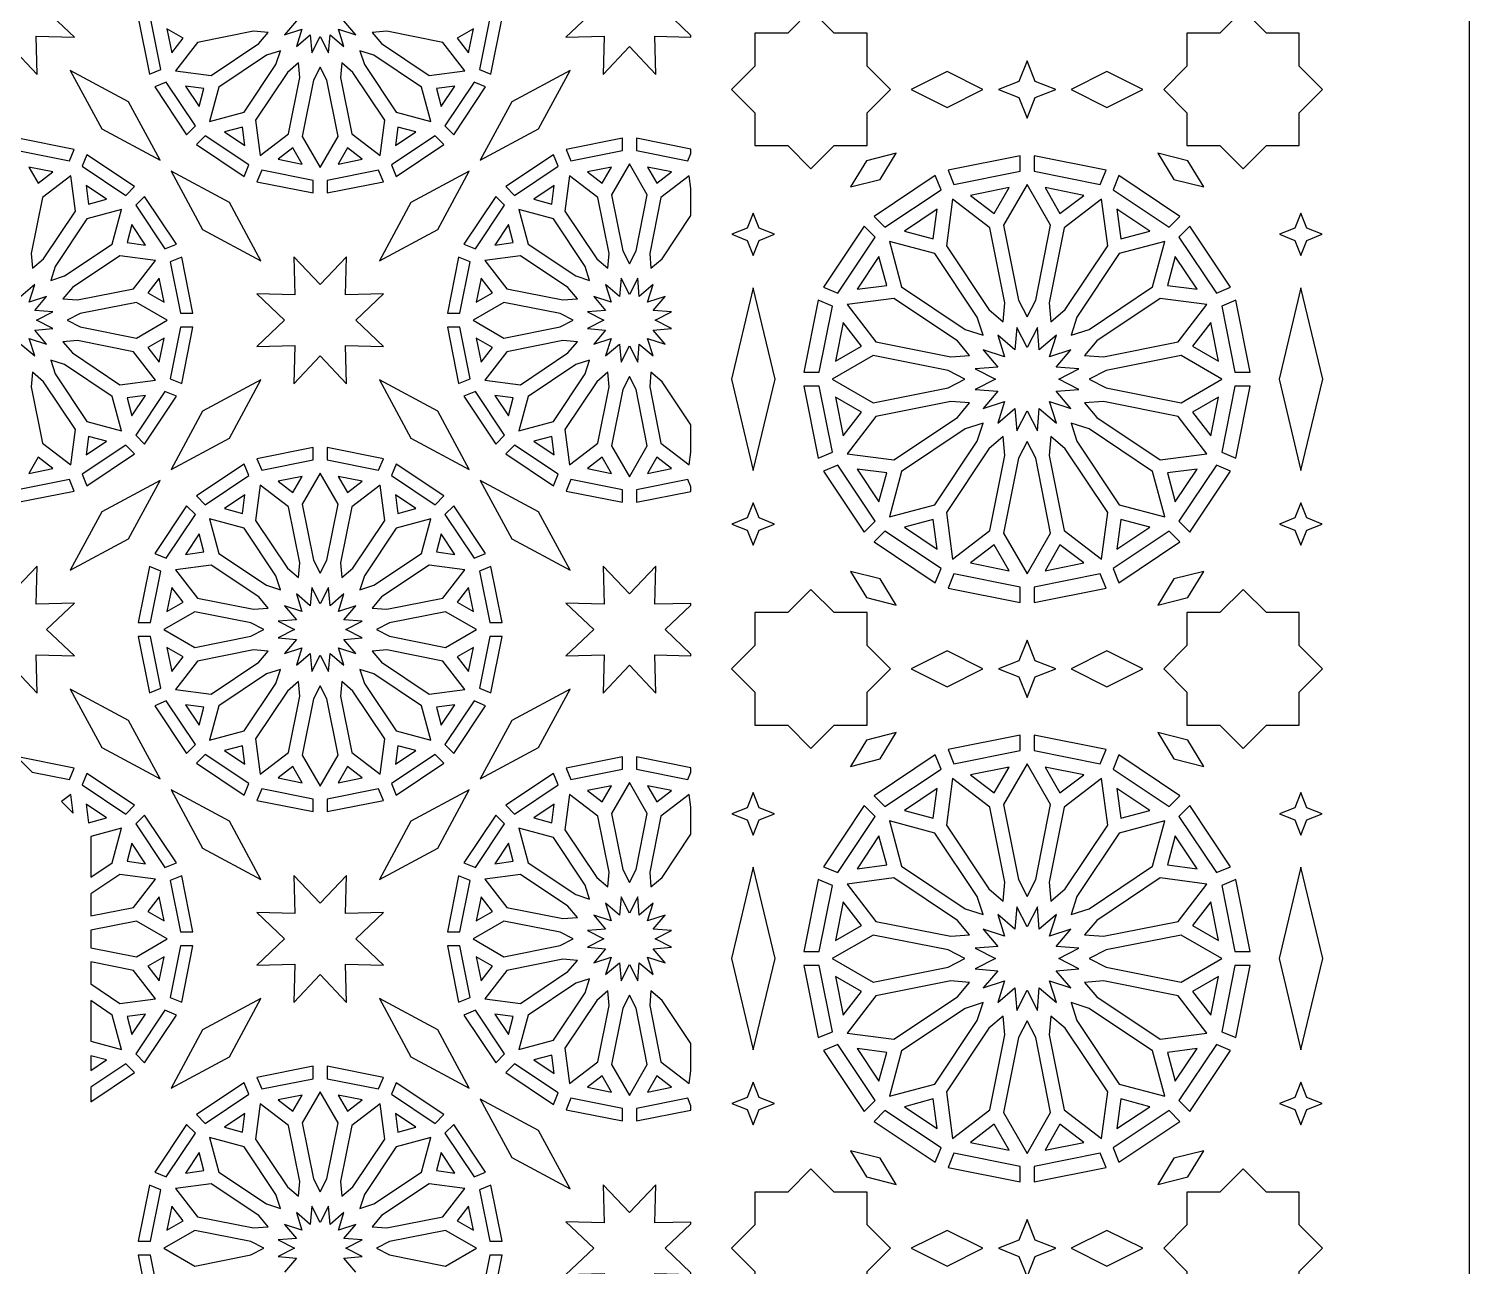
# Model space of a CAD drawing. Header units: millimetres. Extents: x 5 to 1085, y 1055 to 2435.
# Drawn here: x 759.1 to 1085.2, y 1740.9 to 2020.9 of the extents above; entities that cross this region are included whole.
import ezdxf

# ---------------------------------------------------------------- set-up
doc = ezdxf.new("R2010")
doc.units = ezdxf.units.MM
doc.layers.add('CUT', color=1, linetype='CONTINUOUS')

msp = doc.modelspace()

# ---------------------------------------------------------------- linework, layer by layer
at = {"layer": 'CUT'}
for points in [[(1085.16, 2434.99), (1085.16, 1054.84), (5.01, 1054.84), (5.01, 2434.99)], [(755.085, 2033.001), (749.134, 2039.282), (749.367, 2030.633), (740.718, 2030.866), (746.999, 2024.915), (740.718, 2018.964), (749.367, 2019.197), (749.134, 2010.548), (755.085, 2016.829), (761.036, 2010.548), (760.803, 2019.197), (769.452, 2018.964), (763.171, 2024.915), (769.452, 2030.866), (760.803, 2030.633), (761.036, 2039.282)], [(909.01, 2030.854), (900.803, 2030.633), (901.036, 2039.282), (895.085, 2033.001), (889.134, 2039.282), (889.367, 2030.633), (880.718, 2030.866), (886.999, 2024.915), (880.718, 2018.964), (889.367, 2019.197), (889.134, 2010.548), (895.085, 2016.829), (901.036, 2010.548), (900.803, 2019.197), (909.01, 2018.976), (909.01, 2019.383), (903.171, 2024.915), (909.01, 2030.447)], [(941.442, 1994.421), (948.892, 1994.421), (948.892, 2001.87), (954.159, 2007.137), (948.892, 2012.405), (948.892, 2019.854), (941.442, 2019.854), (936.175, 2025.121), (930.908, 2019.854), (923.458, 2019.854), (923.458, 2012.405), (918.191, 2007.137), (923.458, 2001.87), (923.458, 1994.421), (930.908, 1994.421), (936.175, 1989.153)], [(1039.262, 1994.421), (1046.712, 1994.421), (1046.712, 2001.87), (1051.979, 2007.137), (1046.712, 2012.405), (1046.712, 2019.854), (1039.262, 2019.854), (1033.995, 2025.121), (1028.728, 2019.854), (1021.278, 2019.854), (1021.278, 2012.405), (1016.011, 2007.137), (1021.278, 2001.87), (1021.278, 1994.421), (1028.728, 1994.421), (1033.995, 1989.153)], [(783.894, 2023.34), (786.428, 2010.607), (789.027, 2011.685), (786.709, 2023.34)], [(863.461, 2023.34), (861.143, 2011.685), (863.742, 2010.607), (866.276, 2023.34)], [(791.5, 2015.4), (794.067, 2018.745), (790.416, 2020.853)], [(810.012, 2020.311), (797.299, 2017.782), (792.377, 2011.366), (800.394, 2010.311), (811.172, 2017.513), (813.323, 2020.043)], [(838.998, 2017.513), (849.776, 2010.311), (857.793, 2011.366), (852.871, 2017.782), (840.158, 2020.311), (836.847, 2020.043)], [(858.67, 2015.4), (859.754, 2020.853), (856.103, 2018.745)], [(812.921, 2014.893), (802.144, 2007.692), (800.051, 1999.881), (807.862, 2001.974), (815.063, 2012.751), (816.083, 2015.913)], [(835.107, 2012.751), (842.308, 2001.974), (850.119, 1999.881), (848.026, 2007.692), (837.249, 2014.893), (834.087, 2015.913)], [(817.683, 2011.002), (810.481, 2000.224), (811.536, 1992.207), (817.952, 1997.129), (820.481, 2009.842), (820.213, 2013.153)], [(823.571, 2009.227), (821.042, 1996.515), (825.085, 1989.511), (829.128, 1996.515), (826.599, 2009.227), (825.085, 2012.184)], [(829.689, 2009.842), (832.218, 1997.129), (838.634, 1992.207), (839.689, 2000.224), (832.487, 2011.002), (829.957, 2013.153)], [(986.922, 2005.3), (991.581, 2007.137), (986.922, 2008.974), (985.085, 2013.633), (983.248, 2008.974), (978.589, 2007.137), (983.248, 2005.3), (985.085, 2000.641)], [(788.839, 1991.161), (781.734, 2004.359), (768.536, 2011.464), (775.641, 1998.266)], [(787.633, 2007.697), (794.846, 1996.903), (796.835, 1998.893), (790.233, 2008.774)], [(859.937, 2008.774), (853.335, 1998.893), (855.324, 1996.903), (862.537, 2007.697)], [(861.331, 1991.161), (874.529, 1998.266), (881.634, 2011.464), (868.436, 2004.359)], [(958.889, 2007.137), (966.995, 2003.084), (975.101, 2007.137), (966.995, 2011.19)], [(995.068, 2007.137), (1003.175, 2003.084), (1011.281, 2007.137), (1003.175, 2011.19)], [(797.698, 2003.272), (798.789, 2007.345), (794.609, 2007.895)], [(852.472, 2003.272), (855.561, 2007.895), (851.381, 2007.345)], [(808.065, 1994.439), (807.515, 1998.619), (803.442, 1997.528)], [(842.105, 1994.439), (846.728, 1997.528), (842.655, 1998.619)], [(756.66, 1993.291), (768.315, 1990.973), (769.393, 1993.572), (756.66, 1996.106)], [(797.073, 1994.676), (807.867, 1987.463), (808.944, 1990.063), (799.063, 1996.665)], [(851.107, 1996.665), (841.226, 1990.063), (842.303, 1987.463), (853.097, 1994.676)], [(881.855, 1990.973), (893.51, 1993.291), (893.51, 1996.106), (880.777, 1993.572)], [(909.01, 1993.648), (896.66, 1996.106), (896.66, 1993.291), (908.315, 1990.973), (909.01, 1992.649)], [(771.226, 1989.767), (781.107, 1983.165), (783.097, 1985.154), (772.303, 1992.367)], [(815.57, 1991.33), (821.023, 1990.246), (818.915, 1993.897)], [(829.147, 1990.246), (834.6, 1991.33), (831.255, 1993.897)], [(869.063, 1983.165), (878.944, 1989.767), (877.867, 1992.367), (867.073, 1985.154)], [(955.456, 1992.703), (948.713, 1991.009), (945.091, 1985.074), (951.834, 1986.768)], [(983.51, 1992.112), (967.203, 1988.868), (968.536, 1985.652), (983.51, 1988.631)], [(1002.967, 1988.868), (986.66, 1992.112), (986.66, 1988.631), (1001.634, 1985.652)], [(1025.079, 1985.074), (1021.457, 1991.009), (1014.714, 1992.703), (1018.336, 1986.768)], [(759.147, 1989.584), (761.255, 1985.933), (764.6, 1988.5)], [(810.777, 1986.258), (823.51, 1983.724), (823.51, 1986.539), (811.855, 1988.857)], [(826.66, 1983.724), (839.393, 1986.258), (838.315, 1988.857), (826.66, 1986.539)], [(885.57, 1988.5), (888.915, 1985.933), (891.023, 1989.584)], [(896.599, 1970.603), (899.128, 1983.315), (895.085, 1990.319), (891.042, 1983.315), (893.571, 1970.603), (895.085, 1967.646)], [(899.147, 1989.584), (901.255, 1985.933), (904.6, 1988.5)], [(762.487, 1968.828), (769.689, 1979.606), (768.634, 1987.623), (762.218, 1982.701), (759.689, 1969.988), (759.957, 1966.677)], [(791.331, 1988.669), (798.436, 1975.471), (811.634, 1968.366), (804.529, 1981.564)], [(858.839, 1988.669), (845.641, 1981.564), (838.536, 1968.366), (851.734, 1975.471)], [(890.481, 1969.988), (887.952, 1982.701), (881.536, 1987.623), (880.481, 1979.606), (887.683, 1968.828), (890.213, 1966.677)], [(909.01, 1984.763), (908.634, 1987.623), (902.218, 1982.701), (899.689, 1969.988), (899.957, 1966.677), (902.487, 1968.828), (909.01, 1978.59)], [(952.931, 1975.964), (965.625, 1984.446), (964.293, 1987.663), (950.469, 1978.425)], [(987.036, 1959.468), (990.412, 1976.433), (985.085, 1985.659), (979.758, 1976.433), (983.134, 1959.468), (985.085, 1955.658)], [(1019.701, 1978.425), (1005.877, 1987.663), (1004.545, 1984.446), (1017.239, 1975.964)], [(772.105, 1985.391), (772.655, 1981.211), (776.728, 1982.302)], [(783.335, 1980.937), (789.937, 1971.056), (792.537, 1972.133), (785.324, 1982.927)], [(860.233, 1971.056), (866.835, 1980.937), (864.846, 1982.927), (857.633, 1972.133)], [(873.442, 1982.302), (877.515, 1981.211), (878.065, 1985.391)], [(980.043, 1958.854), (976.669, 1975.819), (968.217, 1982.303), (966.827, 1971.741), (976.437, 1957.359), (979.698, 1954.586)], [(981.023, 1984.924), (972.251, 1983.18), (977.632, 1979.05)], [(997.919, 1983.18), (989.147, 1984.924), (992.538, 1979.05)], [(993.733, 1957.359), (1003.343, 1971.741), (1001.953, 1982.303), (993.501, 1975.819), (990.127, 1958.854), (990.472, 1954.586)], [(767.249, 1964.937), (778.026, 1972.138), (780.119, 1979.949), (772.308, 1977.856), (765.107, 1967.079), (764.087, 1963.917)], [(885.063, 1967.079), (877.862, 1977.856), (870.051, 1979.949), (872.144, 1972.138), (882.921, 1964.937), (886.083, 1963.917)], [(924.473, 1972.996), (927.931, 1974.359), (924.473, 1975.723), (923.11, 1979.18), (921.747, 1975.723), (918.289, 1974.359), (921.747, 1972.996), (923.11, 1969.538)], [(964.746, 1980.071), (957.309, 1975.102), (963.861, 1973.346)], [(1005.424, 1980.071), (1006.309, 1973.346), (1012.861, 1975.102)], [(1048.423, 1972.996), (1051.881, 1974.359), (1048.423, 1975.723), (1047.06, 1979.18), (1045.697, 1975.723), (1042.239, 1974.359), (1045.697, 1972.996), (1047.06, 1969.538)], [(782.472, 1976.558), (781.381, 1972.485), (785.561, 1971.935)], [(864.609, 1971.935), (868.789, 1972.485), (867.698, 1976.558)], [(942.22, 1961.042), (950.702, 1973.736), (948.241, 1976.198), (939.004, 1962.374)], [(1031.166, 1962.374), (1021.929, 1976.198), (1019.468, 1973.736), (1027.95, 1961.042)], [(973.818, 1955.609), (964.208, 1969.992), (953.918, 1972.749), (956.675, 1962.459), (971.057, 1952.849), (975.132, 1951.535)], [(999.113, 1952.849), (1013.495, 1962.459), (1016.252, 1972.749), (1005.962, 1969.992), (996.352, 1955.609), (995.038, 1951.535)], [(766.847, 1959.787), (770.158, 1959.519), (782.871, 1962.048), (787.793, 1968.464), (779.776, 1969.519), (768.998, 1962.317)], [(791.143, 1968.145), (793.461, 1956.49), (796.276, 1956.49), (793.742, 1969.223)], [(825.085, 1963.001), (819.134, 1969.282), (819.367, 1960.633), (810.718, 1960.866), (816.999, 1954.915), (810.718, 1948.964), (819.367, 1949.197), (819.134, 1940.548), (825.085, 1946.829), (831.036, 1940.548), (830.803, 1949.197), (839.452, 1948.964), (833.171, 1954.915), (839.452, 1960.866), (830.803, 1960.633), (831.036, 1969.282)], [(856.428, 1969.223), (853.894, 1956.49), (856.709, 1956.49), (859.027, 1968.145)], [(881.172, 1962.317), (870.394, 1969.519), (862.377, 1968.464), (867.299, 1962.048), (880.012, 1959.519), (883.323, 1959.787)], [(951.565, 1969.358), (946.595, 1961.92), (953.321, 1962.806)], [(1018.605, 1969.358), (1016.849, 1962.806), (1023.575, 1961.92)], [(788.67, 1964.43), (786.103, 1961.085), (789.754, 1958.977)], [(860.416, 1958.977), (864.067, 1961.085), (861.5, 1964.43)], [(895.085, 1960.739), (893.192, 1964.433), (892.857, 1960.295), (889.693, 1962.984), (890.967, 1959.033), (887.016, 1960.307), (889.705, 1957.143), (885.567, 1956.808), (889.261, 1954.915), (885.567, 1953.022), (889.705, 1952.687), (887.016, 1949.523), (890.967, 1950.797), (889.693, 1946.846), (892.857, 1949.535), (893.192, 1945.397), (895.085, 1949.091), (896.978, 1945.397), (897.313, 1949.535), (900.477, 1946.846), (899.203, 1950.797), (903.154, 1949.523), (900.465, 1952.687), (904.603, 1953.022), (900.909, 1954.915), (904.603, 1956.808), (900.465, 1957.143), (903.154, 1960.307), (899.203, 1959.033), (900.477, 1962.984), (897.313, 1960.295), (896.978, 1964.433)], [(923.11, 1920.926), (928.058, 1941.582), (923.11, 1962.237), (918.162, 1941.582)], [(938.036, 1943.157), (941.014, 1958.131), (937.799, 1959.464), (934.554, 1943.157)], [(969.308, 1950.229), (954.925, 1959.84), (944.364, 1958.45), (950.848, 1949.998), (967.813, 1946.623), (972.08, 1946.968)], [(1002.357, 1946.623), (1019.322, 1949.998), (1025.806, 1958.45), (1015.245, 1959.84), (1000.862, 1950.229), (998.09, 1946.968)], [(1035.616, 1943.157), (1032.371, 1959.464), (1029.156, 1958.131), (1032.134, 1943.157)], [(1047.06, 1920.926), (1052.008, 1941.582), (1047.06, 1962.237), (1042.112, 1941.582)], [(770.773, 1953.401), (783.485, 1950.872), (790.489, 1954.915), (783.485, 1958.958), (770.773, 1956.429), (767.816, 1954.915)], [(879.397, 1956.429), (866.685, 1958.958), (859.681, 1954.915), (866.685, 1950.872), (879.397, 1953.401), (882.354, 1954.915)], [(793.461, 1953.34), (791.143, 1941.685), (793.742, 1940.607), (796.276, 1953.34)], [(853.894, 1953.34), (856.428, 1940.607), (859.027, 1941.685), (856.709, 1953.34)], [(943.487, 1954.416), (941.742, 1945.643), (947.616, 1949.034)], [(985.085, 1934.413), (987.416, 1929.865), (987.828, 1934.959), (991.723, 1931.648), (990.154, 1936.513), (995.018, 1934.944), (991.707, 1938.839), (996.802, 1939.251), (992.252, 1941.582), (996.802, 1943.913), (991.707, 1944.325), (995.018, 1948.219), (990.154, 1946.651), (991.723, 1951.515), (987.828, 1948.204), (987.416, 1953.299), (985.085, 1948.749), (982.754, 1953.299), (982.342, 1948.204), (978.447, 1951.515), (980.016, 1946.651), (975.152, 1948.219), (978.463, 1944.325), (973.368, 1943.913), (977.918, 1941.582), (973.368, 1939.251), (978.463, 1938.839), (975.152, 1934.944), (980.016, 1936.513), (978.447, 1931.648), (982.342, 1934.959), (982.754, 1929.865)], [(1026.683, 1954.416), (1022.554, 1949.034), (1028.428, 1945.643)], [(768.998, 1947.513), (779.776, 1940.311), (787.793, 1941.366), (782.871, 1947.782), (770.158, 1950.311), (766.847, 1950.043)], [(788.67, 1945.4), (789.754, 1950.853), (786.103, 1948.745)], [(861.5, 1945.4), (864.067, 1948.745), (860.416, 1950.853)], [(880.012, 1950.311), (867.299, 1947.782), (862.377, 1941.366), (870.394, 1940.311), (881.172, 1947.513), (883.323, 1950.043)], [(967.199, 1943.533), (950.234, 1946.908), (941.008, 1941.582), (950.234, 1936.255), (967.199, 1939.63), (971.009, 1941.582)], [(1002.971, 1939.63), (1019.936, 1936.255), (1029.162, 1941.582), (1019.936, 1946.908), (1002.971, 1943.533), (999.161, 1941.582)], [(759.689, 1939.842), (762.218, 1927.129), (768.634, 1922.207), (769.689, 1930.224), (762.487, 1941.002), (759.957, 1943.153)], [(765.107, 1942.751), (772.308, 1931.974), (780.119, 1929.881), (778.026, 1937.692), (767.249, 1944.893), (764.087, 1945.913)], [(882.921, 1944.893), (872.144, 1937.692), (870.051, 1929.881), (877.862, 1931.974), (885.063, 1942.751), (886.083, 1945.913)], [(887.683, 1941.002), (880.481, 1930.224), (881.536, 1922.207), (887.952, 1927.129), (890.481, 1939.842), (890.213, 1943.153)], [(909.01, 1931.24), (902.487, 1941.002), (899.957, 1943.153), (899.689, 1939.842), (902.218, 1927.129), (908.634, 1922.207), (909.01, 1925.067)], [(791.331, 1921.161), (804.529, 1928.266), (811.634, 1941.464), (798.436, 1934.359)], [(858.839, 1921.161), (851.734, 1934.359), (838.536, 1941.464), (845.641, 1928.266)], [(893.571, 1939.227), (891.042, 1926.515), (895.085, 1919.511), (899.128, 1926.515), (896.599, 1939.227), (895.085, 1942.184)], [(941.014, 1925.032), (938.036, 1940.007), (934.554, 1940.007), (937.799, 1923.699)], [(1032.371, 1923.699), (1035.616, 1940.007), (1032.134, 1940.007), (1029.156, 1925.032)], [(782.472, 1933.272), (785.561, 1937.895), (781.381, 1937.345)], [(789.937, 1938.774), (783.335, 1928.893), (785.324, 1926.903), (792.537, 1937.697)], [(857.633, 1937.697), (864.846, 1926.903), (866.835, 1928.893), (860.233, 1938.774)], [(867.698, 1933.272), (868.789, 1937.345), (864.609, 1937.895)], [(943.487, 1928.747), (947.616, 1934.129), (941.742, 1937.52)], [(1028.428, 1937.52), (1022.554, 1934.129), (1026.683, 1928.747)], [(972.08, 1936.195), (967.813, 1936.54), (950.848, 1933.166), (944.364, 1924.714), (954.925, 1923.324), (969.308, 1932.934)], [(1000.862, 1932.934), (1015.245, 1923.324), (1025.806, 1924.714), (1019.322, 1933.166), (1002.357, 1936.54), (998.09, 1936.195)], [(971.057, 1930.315), (956.675, 1920.704), (953.918, 1910.414), (964.208, 1913.172), (973.818, 1927.554), (975.132, 1931.629)], [(996.352, 1927.554), (1005.962, 1913.172), (1016.252, 1910.414), (1013.495, 1920.704), (999.113, 1930.315), (995.038, 1931.629)], [(772.105, 1924.439), (776.728, 1927.528), (772.655, 1928.619)], [(878.065, 1924.439), (877.515, 1928.619), (873.442, 1927.528)], [(976.437, 1925.804), (966.827, 1911.422), (968.217, 1900.86), (976.669, 1907.345), (980.043, 1924.31), (979.698, 1928.577)], [(983.134, 1923.695), (979.758, 1906.73), (985.085, 1897.505), (990.412, 1906.73), (987.036, 1923.695), (985.085, 1927.505)], [(990.127, 1924.31), (993.501, 1907.345), (1001.953, 1900.86), (1003.343, 1911.422), (993.733, 1925.804), (990.472, 1928.577)], [(759.147, 1920.246), (764.6, 1921.33), (761.255, 1923.897)], [(781.107, 1926.665), (771.226, 1920.063), (772.303, 1917.463), (783.097, 1924.676)], [(811.855, 1920.973), (823.51, 1923.291), (823.51, 1926.106), (810.777, 1923.572)], [(826.66, 1923.291), (838.315, 1920.973), (839.393, 1923.572), (826.66, 1926.106)], [(867.073, 1924.676), (877.867, 1917.463), (878.944, 1920.063), (869.063, 1926.665)], [(885.57, 1921.33), (891.023, 1920.246), (888.915, 1923.897)], [(899.147, 1920.246), (904.6, 1921.33), (901.255, 1923.897)], [(799.063, 1913.165), (808.944, 1919.767), (807.867, 1922.367), (797.073, 1915.154)], [(826.599, 1900.603), (829.128, 1913.315), (825.085, 1920.319), (821.042, 1913.315), (823.571, 1900.603), (825.085, 1897.646)], [(841.226, 1919.767), (851.107, 1913.165), (853.097, 1915.154), (842.303, 1922.367)], [(950.702, 1909.427), (942.22, 1922.122), (939.004, 1920.79), (948.241, 1906.965)], [(951.565, 1913.805), (953.321, 1920.358), (946.595, 1921.243)], [(1023.575, 1921.243), (1016.849, 1920.358), (1018.605, 1913.805)], [(1027.95, 1922.122), (1019.468, 1909.427), (1021.929, 1906.965), (1031.166, 1920.79)], [(756.66, 1913.724), (769.393, 1916.258), (768.315, 1918.857), (756.66, 1916.539)], [(788.839, 1918.669), (775.641, 1911.564), (768.536, 1898.366), (781.734, 1905.471)], [(820.481, 1899.988), (817.952, 1912.701), (811.536, 1917.623), (810.481, 1909.606), (817.683, 1898.828), (820.213, 1896.677)], [(815.57, 1918.5), (818.915, 1915.933), (821.023, 1919.584)], [(829.147, 1919.584), (831.255, 1915.933), (834.6, 1918.5)], [(832.487, 1898.828), (839.689, 1909.606), (838.634, 1917.623), (832.218, 1912.701), (829.689, 1899.988), (829.957, 1896.677)], [(861.331, 1918.669), (868.436, 1905.471), (881.634, 1898.366), (874.529, 1911.564)], [(880.777, 1916.258), (893.51, 1913.724), (893.51, 1916.539), (881.855, 1918.857)], [(909.01, 1917.181), (908.315, 1918.857), (896.66, 1916.539), (896.66, 1913.724), (909.01, 1916.182)], [(803.442, 1912.302), (807.515, 1911.211), (808.065, 1915.391)], [(842.105, 1915.391), (842.655, 1911.211), (846.728, 1912.302)], [(790.233, 1901.056), (796.835, 1910.937), (794.846, 1912.927), (787.633, 1902.133)], [(853.335, 1910.937), (859.937, 1901.056), (862.537, 1902.133), (855.324, 1912.927)], [(924.473, 1907.441), (927.931, 1908.804), (924.473, 1910.167), (923.11, 1913.625), (921.747, 1910.167), (918.289, 1908.804), (921.747, 1907.441), (923.11, 1903.983)], [(1048.423, 1907.441), (1051.881, 1908.804), (1048.423, 1910.167), (1047.06, 1913.625), (1045.697, 1910.167), (1042.239, 1908.804), (1045.697, 1907.441), (1047.06, 1903.983)], [(815.063, 1897.079), (807.862, 1907.856), (800.051, 1909.949), (802.144, 1902.138), (812.921, 1894.937), (816.083, 1893.917)], [(837.249, 1894.937), (848.026, 1902.138), (850.119, 1909.949), (842.308, 1907.856), (835.107, 1897.079), (834.087, 1893.917)], [(964.746, 1903.092), (963.861, 1909.817), (957.309, 1908.062)], [(1012.861, 1908.062), (1006.309, 1909.817), (1005.424, 1903.092)], [(794.609, 1901.935), (798.789, 1902.485), (797.698, 1906.558)], [(852.472, 1906.558), (851.381, 1902.485), (855.561, 1901.935)], [(965.625, 1898.717), (952.931, 1907.199), (950.469, 1904.738), (964.293, 1895.5)], [(981.023, 1898.239), (977.632, 1904.113), (972.251, 1899.984)], [(997.919, 1899.984), (992.538, 1904.113), (989.147, 1898.239)], [(1017.239, 1907.199), (1004.545, 1898.717), (1005.877, 1895.5), (1019.701, 1904.738)], [(755.085, 1893.001), (749.134, 1899.282), (749.367, 1890.633), (740.718, 1890.866), (746.999, 1884.915), (740.718, 1878.964), (749.367, 1879.197), (749.134, 1870.548), (755.085, 1876.829), (761.036, 1870.548), (760.803, 1879.197), (769.452, 1878.964), (763.171, 1884.915), (769.452, 1890.866), (760.803, 1890.633), (761.036, 1899.282)], [(786.428, 1899.223), (783.894, 1886.49), (786.709, 1886.49), (789.027, 1898.145)], [(811.172, 1892.317), (800.394, 1899.519), (792.377, 1898.464), (797.299, 1892.048), (810.012, 1889.519), (813.323, 1889.787)], [(836.847, 1889.787), (840.158, 1889.519), (852.871, 1892.048), (857.793, 1898.464), (849.776, 1899.519), (838.998, 1892.317)], [(861.143, 1898.145), (863.461, 1886.49), (866.276, 1886.49), (863.742, 1899.223)], [(909.01, 1890.854), (900.803, 1890.633), (901.036, 1899.282), (895.085, 1893.001), (889.134, 1899.282), (889.367, 1890.633), (880.718, 1890.866), (886.999, 1884.915), (880.718, 1878.964), (889.367, 1879.197), (889.134, 1870.548), (895.085, 1876.829), (901.036, 1870.548), (900.803, 1879.197), (909.01, 1878.976), (909.01, 1879.383), (903.171, 1884.915), (909.01, 1890.447)], [(945.091, 1898.089), (948.713, 1892.154), (955.456, 1890.46), (951.834, 1896.395)], [(983.51, 1894.532), (968.536, 1897.511), (967.203, 1894.295), (983.51, 1891.051)], [(1001.634, 1897.511), (986.66, 1894.532), (986.66, 1891.051), (1002.967, 1894.295)], [(1014.714, 1890.46), (1021.457, 1892.154), (1025.079, 1898.089), (1018.336, 1896.395)], [(790.416, 1888.977), (794.067, 1891.085), (791.5, 1894.43)], [(825.085, 1890.739), (823.192, 1894.433), (822.857, 1890.295), (819.693, 1892.984), (820.967, 1889.033), (817.016, 1890.307), (819.705, 1887.143), (815.567, 1886.808), (819.261, 1884.915), (815.567, 1883.022), (819.705, 1882.687), (817.016, 1879.523), (820.967, 1880.797), (819.693, 1876.846), (822.857, 1879.535), (823.192, 1875.397), (825.085, 1879.091), (826.978, 1875.397), (827.313, 1879.535), (830.477, 1876.846), (829.203, 1880.797), (833.154, 1879.523), (830.465, 1882.687), (834.603, 1883.022), (830.909, 1884.915), (834.603, 1886.808), (830.465, 1887.143), (833.154, 1890.307), (829.203, 1889.033), (830.477, 1892.984), (827.313, 1890.295), (826.978, 1894.433)], [(858.67, 1894.43), (856.103, 1891.085), (859.754, 1888.977)], [(941.442, 1863.31), (948.892, 1863.31), (948.892, 1870.759), (954.159, 1876.026), (948.892, 1881.294), (948.892, 1888.743), (941.442, 1888.743), (936.175, 1894.01), (930.908, 1888.743), (923.458, 1888.743), (923.458, 1881.294), (918.191, 1876.026), (923.458, 1870.759), (923.458, 1863.31), (930.908, 1863.31), (936.175, 1858.042)], [(1039.262, 1863.31), (1046.712, 1863.31), (1046.712, 1870.759), (1051.979, 1876.026), (1046.712, 1881.294), (1046.712, 1888.743), (1039.262, 1888.743), (1033.995, 1894.01), (1028.728, 1888.743), (1021.278, 1888.743), (1021.278, 1881.294), (1016.011, 1876.026), (1021.278, 1870.759), (1021.278, 1863.31), (1028.728, 1863.31), (1033.995, 1858.042)], [(809.397, 1886.429), (796.685, 1888.958), (789.681, 1884.915), (796.685, 1880.872), (809.397, 1883.401), (812.354, 1884.915)], [(840.773, 1883.401), (853.485, 1880.872), (860.489, 1884.915), (853.485, 1888.958), (840.773, 1886.429), (837.816, 1884.915)], [(783.894, 1883.34), (786.428, 1870.607), (789.027, 1871.685), (786.709, 1883.34)], [(863.461, 1883.34), (861.143, 1871.685), (863.742, 1870.607), (866.276, 1883.34)], [(986.922, 1874.189), (991.581, 1876.026), (986.922, 1877.863), (985.085, 1882.522), (983.248, 1877.863), (978.589, 1876.026), (983.248, 1874.189), (985.085, 1869.53)], [(791.5, 1875.4), (794.067, 1878.745), (790.416, 1880.853)], [(810.012, 1880.311), (797.299, 1877.782), (792.377, 1871.366), (800.394, 1870.311), (811.172, 1877.513), (813.323, 1880.043)], [(838.998, 1877.513), (849.776, 1870.311), (857.793, 1871.366), (852.871, 1877.782), (840.158, 1880.311), (836.847, 1880.043)], [(858.67, 1875.4), (859.754, 1880.853), (856.103, 1878.745)], [(958.889, 1876.026), (966.995, 1871.973), (975.101, 1876.026), (966.995, 1880.079)], [(995.068, 1876.026), (1003.175, 1871.973), (1011.281, 1876.026), (1003.175, 1880.079)], [(812.921, 1874.893), (802.144, 1867.692), (800.051, 1859.881), (807.862, 1861.974), (815.063, 1872.751), (816.083, 1875.913)], [(835.107, 1872.751), (842.308, 1861.974), (850.119, 1859.881), (848.026, 1867.692), (837.249, 1874.893), (834.087, 1875.913)], [(788.839, 1851.161), (781.734, 1864.359), (768.536, 1871.464), (775.641, 1858.266)], [(817.683, 1871.002), (810.481, 1860.224), (811.536, 1852.207), (817.952, 1857.129), (820.481, 1869.842), (820.213, 1873.153)], [(823.571, 1869.227), (821.042, 1856.515), (825.085, 1849.511), (829.128, 1856.515), (826.599, 1869.227), (825.085, 1872.184)], [(829.689, 1869.842), (832.218, 1857.129), (838.634, 1852.207), (839.689, 1860.224), (832.487, 1871.002), (829.957, 1873.153)], [(861.331, 1851.161), (874.529, 1858.266), (881.634, 1871.464), (868.436, 1864.359)], [(787.633, 1867.697), (794.846, 1856.903), (796.835, 1858.893), (790.233, 1868.774)], [(859.937, 1868.774), (853.335, 1858.893), (855.324, 1856.903), (862.537, 1867.697)], [(797.698, 1863.272), (798.789, 1867.345), (794.609, 1867.895)], [(852.472, 1863.272), (855.561, 1867.895), (851.381, 1867.345)], [(955.456, 1861.592), (948.713, 1859.898), (945.091, 1853.963), (951.834, 1855.657)], [(1025.079, 1853.963), (1021.457, 1859.898), (1014.714, 1861.592), (1018.336, 1855.657)], [(808.065, 1854.439), (807.515, 1858.619), (803.442, 1857.528)], [(842.105, 1854.439), (846.728, 1857.528), (842.655, 1858.619)], [(983.51, 1861.001), (967.203, 1857.757), (968.536, 1854.541), (983.51, 1857.52)], [(1002.967, 1857.757), (986.66, 1861.001), (986.66, 1857.52), (1001.634, 1854.541)], [(759.901, 1852.646), (768.315, 1850.973), (769.393, 1853.572), (756.66, 1856.106), (756.66, 1855.887)], [(797.073, 1854.676), (807.867, 1847.463), (808.944, 1850.063), (799.063, 1856.665)], [(851.107, 1856.665), (841.226, 1850.063), (842.303, 1847.463), (853.097, 1854.676)], [(881.855, 1850.973), (893.51, 1853.291), (893.51, 1856.106), (880.777, 1853.572)], [(909.01, 1853.648), (896.66, 1856.106), (896.66, 1853.291), (908.315, 1850.973), (909.01, 1852.649)], [(952.931, 1844.853), (965.625, 1853.335), (964.293, 1856.552), (950.469, 1847.314)], [(1019.701, 1847.314), (1005.877, 1856.552), (1004.545, 1853.335), (1017.239, 1844.853)], [(771.226, 1849.767), (781.107, 1843.165), (783.097, 1845.154), (772.303, 1852.367)], [(815.57, 1851.33), (821.023, 1850.246), (818.915, 1853.897)], [(829.147, 1850.246), (834.6, 1851.33), (831.255, 1853.897)], [(869.063, 1843.165), (878.944, 1849.767), (877.867, 1852.367), (867.073, 1845.154)], [(981.023, 1853.813), (972.251, 1852.068), (977.632, 1847.939)], [(987.036, 1828.357), (990.412, 1845.322), (985.085, 1854.548), (979.758, 1845.322), (983.134, 1828.357), (985.085, 1824.547)], [(997.919, 1852.068), (989.147, 1853.813), (992.538, 1847.939)], [(791.331, 1848.669), (798.436, 1835.471), (811.634, 1828.366), (804.529, 1841.564)], [(810.777, 1846.258), (823.51, 1843.724), (823.51, 1846.539), (811.855, 1848.857)], [(826.66, 1843.724), (839.393, 1846.258), (838.315, 1848.857), (826.66, 1846.539)], [(858.839, 1848.669), (845.641, 1841.564), (838.536, 1828.366), (851.734, 1835.471)], [(885.57, 1848.5), (888.915, 1845.933), (891.023, 1849.584)], [(896.599, 1830.603), (899.128, 1843.315), (895.085, 1850.319), (891.042, 1843.315), (893.571, 1830.603), (895.085, 1827.646)], [(899.147, 1849.584), (901.255, 1845.933), (904.6, 1848.5)], [(964.746, 1848.96), (957.309, 1843.991), (963.861, 1842.235)], [(980.043, 1827.742), (976.669, 1844.708), (968.217, 1851.192), (966.827, 1840.63), (976.437, 1826.248), (979.698, 1823.475)], [(993.733, 1826.248), (1003.343, 1840.63), (1001.953, 1851.192), (993.501, 1844.708), (990.127, 1827.742), (990.472, 1823.475)], [(1005.424, 1848.96), (1006.309, 1842.235), (1012.861, 1843.991)], [(769.196, 1843.351), (768.634, 1847.623), (766.534, 1846.013)], [(772.105, 1845.391), (772.655, 1841.211), (776.728, 1842.302)], [(873.442, 1842.302), (877.515, 1841.211), (878.065, 1845.391)], [(890.481, 1829.988), (887.952, 1842.701), (881.536, 1847.623), (880.481, 1839.606), (887.683, 1828.828), (890.213, 1826.677)], [(909.01, 1844.763), (908.634, 1847.623), (902.218, 1842.701), (899.689, 1829.988), (899.957, 1826.677), (902.487, 1828.828), (909.01, 1838.59)], [(924.473, 1841.885), (927.931, 1843.248), (924.473, 1844.612), (923.11, 1848.069), (921.747, 1844.612), (918.289, 1843.248), (921.747, 1841.885), (923.11, 1838.427)], [(1048.423, 1841.885), (1051.881, 1843.248), (1048.423, 1844.612), (1047.06, 1848.069), (1045.697, 1844.612), (1042.239, 1843.248), (1045.697, 1841.885), (1047.06, 1838.427)], [(783.335, 1840.937), (789.937, 1831.056), (792.537, 1832.133), (785.324, 1842.927)], [(860.233, 1831.056), (866.835, 1840.937), (864.846, 1842.927), (857.633, 1832.133)], [(942.22, 1829.931), (950.702, 1842.625), (948.241, 1845.087), (939.004, 1831.262)], [(1031.166, 1831.262), (1021.929, 1845.087), (1019.468, 1842.625), (1027.95, 1829.931)], [(773.16, 1828.886), (778.026, 1832.138), (780.119, 1839.949), (773.16, 1838.084)], [(885.063, 1827.079), (877.862, 1837.856), (870.051, 1839.949), (872.144, 1832.138), (882.921, 1824.937), (886.083, 1823.917)], [(973.818, 1824.498), (964.208, 1838.881), (953.918, 1841.638), (956.675, 1831.348), (971.057, 1821.738), (975.132, 1820.424)], [(999.113, 1821.738), (1013.495, 1831.348), (1016.252, 1841.638), (1005.962, 1838.881), (996.352, 1824.498), (995.038, 1820.424)], [(782.472, 1836.558), (781.381, 1832.485), (785.561, 1831.935)], [(864.609, 1831.935), (868.789, 1832.485), (867.698, 1836.558)], [(951.565, 1838.247), (946.595, 1830.809), (953.321, 1831.694)], [(1018.605, 1838.247), (1016.849, 1831.694), (1023.575, 1830.809)], [(773.16, 1820.116), (782.871, 1822.048), (787.793, 1828.464), (779.776, 1829.519), (773.16, 1825.098)], [(791.143, 1828.145), (793.461, 1816.49), (796.276, 1816.49), (793.742, 1829.223)], [(825.085, 1823.001), (819.134, 1829.282), (819.367, 1820.633), (810.718, 1820.866), (816.999, 1814.915), (810.718, 1808.964), (819.367, 1809.197), (819.134, 1800.548), (825.085, 1806.829), (831.036, 1800.548), (830.803, 1809.197), (839.452, 1808.964), (833.171, 1814.915), (839.452, 1820.866), (830.803, 1820.633), (831.036, 1829.282)], [(856.428, 1829.223), (853.894, 1816.49), (856.709, 1816.49), (859.027, 1828.145)], [(881.172, 1822.317), (870.394, 1829.519), (862.377, 1828.464), (867.299, 1822.048), (880.012, 1819.519), (883.323, 1819.787)], [(923.11, 1789.815), (928.058, 1810.471), (923.11, 1831.126), (918.162, 1810.471)], [(1047.06, 1789.815), (1052.008, 1810.471), (1047.06, 1831.126), (1042.112, 1810.471)], [(938.036, 1812.046), (941.014, 1827.02), (937.799, 1828.353), (934.554, 1812.046)], [(969.308, 1819.118), (954.925, 1828.729), (944.364, 1827.338), (950.848, 1818.886), (967.813, 1815.512), (972.08, 1815.857)], [(1002.357, 1815.512), (1019.322, 1818.886), (1025.806, 1827.338), (1015.245, 1828.729), (1000.862, 1819.118), (998.09, 1815.857)], [(1035.616, 1812.046), (1032.371, 1828.353), (1029.156, 1827.02), (1032.134, 1812.046)], [(788.67, 1824.43), (786.103, 1821.085), (789.754, 1818.977)], [(860.416, 1818.977), (864.067, 1821.085), (861.5, 1824.43)], [(895.085, 1820.739), (893.192, 1824.433), (892.857, 1820.295), (889.693, 1822.984), (890.967, 1819.033), (887.016, 1820.307), (889.705, 1817.143), (885.567, 1816.808), (889.261, 1814.915), (885.567, 1813.022), (889.705, 1812.687), (887.016, 1809.523), (890.967, 1810.797), (889.693, 1806.846), (892.857, 1809.535), (893.192, 1805.397), (895.085, 1809.091), (896.978, 1805.397), (897.313, 1809.535), (900.477, 1806.846), (899.203, 1810.797), (903.154, 1809.523), (900.465, 1812.687), (904.603, 1813.022), (900.909, 1814.915), (904.603, 1816.808), (900.465, 1817.143), (903.154, 1820.307), (899.203, 1819.033), (900.477, 1822.984), (897.313, 1820.295), (896.978, 1824.433)], [(943.487, 1823.305), (941.742, 1814.532), (947.616, 1817.923)], [(1026.683, 1823.305), (1022.554, 1817.923), (1028.428, 1814.532)], [(985.085, 1803.302), (987.416, 1798.754), (987.828, 1803.848), (991.723, 1800.537), (990.154, 1805.402), (995.018, 1803.833), (991.707, 1807.728), (996.802, 1808.14), (992.253, 1810.471), (996.802, 1812.802), (991.707, 1813.214), (995.018, 1817.108), (990.154, 1815.539), (991.723, 1820.404), (987.828, 1817.093), (987.416, 1822.188), (985.085, 1817.638), (982.754, 1822.188), (982.342, 1817.093), (978.447, 1820.404), (980.016, 1815.539), (975.152, 1817.108), (978.463, 1813.214), (973.368, 1812.802), (977.917, 1810.471), (973.368, 1808.14), (978.463, 1807.728), (975.152, 1803.833), (980.016, 1805.402), (978.447, 1800.537), (982.342, 1803.848), (982.754, 1798.754)], [(773.16, 1812.926), (783.485, 1810.872), (790.489, 1814.915), (783.485, 1818.958), (773.16, 1816.904)], [(879.397, 1816.429), (866.685, 1818.958), (859.681, 1814.915), (866.685, 1810.872), (879.397, 1813.401), (882.354, 1814.915)], [(793.461, 1813.34), (791.143, 1801.685), (793.742, 1800.607), (796.276, 1813.34)], [(853.894, 1813.34), (856.428, 1800.607), (859.027, 1801.685), (856.709, 1813.34)], [(967.199, 1812.422), (950.234, 1815.797), (941.008, 1810.471), (950.234, 1805.144), (967.199, 1808.519), (971.009, 1810.471)], [(1002.971, 1808.519), (1019.936, 1805.144), (1029.162, 1810.471), (1019.936, 1815.797), (1002.971, 1812.422), (999.161, 1810.471)], [(773.16, 1804.732), (779.776, 1800.311), (787.793, 1801.366), (782.871, 1807.782), (773.16, 1809.714)], [(788.67, 1805.4), (789.754, 1810.853), (786.103, 1808.745)], [(861.5, 1805.4), (864.067, 1808.745), (860.416, 1810.853)], [(880.012, 1810.311), (867.299, 1807.782), (862.377, 1801.366), (870.394, 1800.311), (881.172, 1807.513), (883.323, 1810.043)], [(941.014, 1793.921), (938.036, 1808.896), (934.554, 1808.896), (937.799, 1792.588)], [(943.487, 1797.636), (947.616, 1803.018), (941.742, 1806.409)], [(1028.428, 1806.409), (1022.554, 1803.018), (1026.683, 1797.636)], [(1032.371, 1792.588), (1035.616, 1808.896), (1032.134, 1808.896), (1029.156, 1793.921)], [(882.921, 1804.893), (872.144, 1797.692), (870.051, 1789.881), (877.862, 1791.974), (885.063, 1802.751), (886.083, 1805.913)], [(887.683, 1801.002), (880.481, 1790.224), (881.536, 1782.207), (887.952, 1787.129), (890.481, 1799.842), (890.213, 1803.153)], [(909.01, 1791.24), (902.487, 1801.002), (899.957, 1803.153), (899.689, 1799.842), (902.218, 1787.129), (908.634, 1782.207), (909.01, 1785.067)], [(972.08, 1805.084), (967.813, 1805.429), (950.848, 1802.055), (944.364, 1793.603), (954.925, 1792.212), (969.308, 1801.823)], [(1000.862, 1801.823), (1015.245, 1792.212), (1025.806, 1793.603), (1019.322, 1802.055), (1002.357, 1805.429), (998.09, 1805.084)], [(773.16, 1791.746), (780.119, 1789.881), (778.026, 1797.692), (773.16, 1800.944)], [(791.331, 1781.161), (804.529, 1788.266), (811.634, 1801.464), (798.436, 1794.359)], [(858.839, 1781.161), (851.734, 1794.359), (838.536, 1801.464), (845.641, 1788.266)], [(893.571, 1799.227), (891.042, 1786.515), (895.085, 1779.511), (899.128, 1786.515), (896.599, 1799.227), (895.085, 1802.184)], [(971.057, 1799.204), (956.675, 1789.593), (953.918, 1779.303), (964.208, 1782.06), (973.818, 1796.443), (975.132, 1800.517)], [(996.352, 1796.443), (1005.962, 1782.06), (1016.252, 1779.303), (1013.495, 1789.593), (999.113, 1799.204), (995.038, 1800.517)], [(782.472, 1793.272), (785.561, 1797.895), (781.381, 1797.345)], [(789.937, 1798.774), (783.335, 1788.893), (785.324, 1786.903), (792.537, 1797.697)], [(857.633, 1797.697), (864.846, 1786.903), (866.835, 1788.893), (860.233, 1798.774)], [(867.698, 1793.272), (868.789, 1797.345), (864.609, 1797.895)], [(976.437, 1794.693), (966.827, 1780.311), (968.217, 1769.749), (976.669, 1776.234), (980.043, 1793.199), (979.698, 1797.466)], [(983.134, 1792.584), (979.758, 1775.619), (985.085, 1766.394), (990.412, 1775.619), (987.036, 1792.584), (985.085, 1796.394)], [(990.127, 1793.199), (993.501, 1776.234), (1001.953, 1769.749), (1003.343, 1780.311), (993.733, 1794.693), (990.472, 1797.466)], [(950.702, 1778.316), (942.22, 1791.01), (939.004, 1789.679), (948.241, 1775.854)], [(951.565, 1782.694), (953.321, 1789.247), (946.595, 1790.132)], [(1023.575, 1790.132), (1016.849, 1789.247), (1018.605, 1782.694)], [(1027.95, 1791.01), (1019.468, 1778.316), (1021.929, 1775.854), (1031.166, 1789.679)], [(773.16, 1785.144), (776.728, 1787.528), (773.16, 1788.484)], [(773.16, 1778.035), (783.097, 1784.676), (781.107, 1786.665), (773.16, 1781.356)], [(867.073, 1784.676), (877.867, 1777.463), (878.944, 1780.063), (869.063, 1786.665)], [(878.065, 1784.439), (877.515, 1788.619), (873.442, 1787.528)], [(811.855, 1780.973), (823.51, 1783.291), (823.51, 1786.106), (810.777, 1783.572)], [(826.66, 1783.291), (838.315, 1780.973), (839.393, 1783.572), (826.66, 1786.106)], [(885.57, 1781.33), (891.023, 1780.246), (888.915, 1783.897)], [(899.147, 1780.246), (904.6, 1781.33), (901.255, 1783.897)], [(799.063, 1773.165), (808.944, 1779.767), (807.867, 1782.367), (797.073, 1775.154)], [(826.599, 1760.603), (829.128, 1773.315), (825.085, 1780.319), (821.042, 1773.315), (823.571, 1760.603), (825.085, 1757.646)], [(841.226, 1779.767), (851.107, 1773.165), (853.097, 1775.154), (842.303, 1782.367)], [(924.473, 1776.329), (927.931, 1777.693), (924.473, 1779.056), (923.11, 1782.514), (921.747, 1779.056), (918.289, 1777.693), (921.747, 1776.329), (923.11, 1772.872)], [(1048.423, 1776.329), (1051.881, 1777.693), (1048.423, 1779.056), (1047.06, 1782.514), (1045.697, 1779.056), (1042.239, 1777.693), (1045.697, 1776.329), (1047.06, 1772.872)], [(820.481, 1759.988), (817.952, 1772.701), (811.536, 1777.623), (810.481, 1769.606), (817.683, 1758.828), (820.213, 1756.677)], [(815.57, 1778.5), (818.915, 1775.933), (821.023, 1779.584)], [(829.147, 1779.584), (831.255, 1775.933), (834.6, 1778.5)], [(832.487, 1758.828), (839.689, 1769.606), (838.634, 1777.623), (832.218, 1772.701), (829.689, 1759.988), (829.957, 1756.677)], [(861.331, 1778.669), (868.436, 1765.471), (881.634, 1758.366), (874.529, 1771.564)], [(880.777, 1776.258), (893.51, 1773.724), (893.51, 1776.539), (881.855, 1778.857)], [(909.01, 1777.181), (908.315, 1778.857), (896.66, 1776.539), (896.66, 1773.724), (909.01, 1776.182)], [(964.746, 1771.981), (963.861, 1778.706), (957.309, 1776.951)], [(1012.861, 1776.951), (1006.309, 1778.706), (1005.424, 1771.981)], [(803.442, 1772.302), (807.515, 1771.211), (808.065, 1775.391)], [(842.105, 1775.391), (842.655, 1771.211), (846.728, 1772.302)], [(965.625, 1767.606), (952.931, 1776.088), (950.469, 1773.627), (964.293, 1764.389)], [(1017.239, 1776.088), (1004.545, 1767.606), (1005.877, 1764.389), (1019.701, 1773.627)], [(790.233, 1761.056), (796.835, 1770.937), (794.846, 1772.927), (787.633, 1762.133)], [(853.335, 1770.937), (859.937, 1761.056), (862.537, 1762.133), (855.324, 1772.927)], [(981.023, 1767.128), (977.632, 1773.002), (972.251, 1768.873)], [(997.919, 1768.873), (992.538, 1773.002), (989.147, 1767.128)], [(815.063, 1757.079), (807.862, 1767.856), (800.051, 1769.949), (802.144, 1762.138), (812.921, 1754.937), (816.083, 1753.917)], [(837.249, 1754.937), (848.026, 1762.138), (850.119, 1769.949), (842.308, 1767.856), (835.107, 1757.079), (834.087, 1753.917)], [(794.609, 1761.935), (798.789, 1762.485), (797.698, 1766.558)], [(852.472, 1766.558), (851.381, 1762.485), (855.561, 1761.935)], [(945.091, 1766.978), (948.713, 1761.043), (955.456, 1759.349), (951.834, 1765.284)], [(983.51, 1763.421), (968.536, 1766.4), (967.203, 1763.184), (983.51, 1759.94)], [(1001.634, 1766.4), (986.66, 1763.421), (986.66, 1759.94), (1002.967, 1763.184)], [(1014.714, 1759.349), (1021.457, 1761.043), (1025.079, 1766.978), (1018.336, 1765.284)], [(941.442, 1732.198), (948.892, 1732.198), (948.892, 1739.648), (954.159, 1744.915), (948.892, 1750.182), (948.892, 1757.632), (941.442, 1757.632), (936.175, 1762.899), (930.908, 1757.632), (923.458, 1757.632), (923.458, 1750.182), (918.191, 1744.915), (923.458, 1739.648), (923.458, 1732.198), (930.908, 1732.198), (936.175, 1726.931)], [(1039.262, 1732.198), (1046.712, 1732.198), (1046.712, 1739.648), (1051.979, 1744.915), (1046.712, 1750.182), (1046.712, 1757.632), (1039.262, 1757.632), (1033.995, 1762.899), (1028.728, 1757.632), (1021.278, 1757.632), (1021.278, 1750.182), (1016.011, 1744.915), (1021.278, 1739.648), (1021.278, 1732.198), (1028.728, 1732.198), (1033.995, 1726.931)], [(786.428, 1759.223), (783.894, 1746.49), (786.709, 1746.49), (789.027, 1758.145)], [(811.172, 1752.317), (800.394, 1759.519), (792.377, 1758.464), (797.299, 1752.048), (810.012, 1749.519), (813.323, 1749.787)], [(836.847, 1749.787), (840.158, 1749.519), (852.871, 1752.048), (857.793, 1758.464), (849.776, 1759.519), (838.998, 1752.317)], [(861.143, 1758.145), (863.461, 1746.49), (866.276, 1746.49), (863.742, 1759.223)], [(909.01, 1739.383), (903.171, 1744.915), (909.01, 1750.447), (909.01, 1750.854), (900.803, 1750.633), (901.036, 1759.282), (895.085, 1753.001), (889.134, 1759.282), (889.367, 1750.633), (880.718, 1750.866), (886.999, 1744.915), (880.718, 1738.964), (889.367, 1739.197), (889.134, 1730.548), (895.085, 1736.829), (901.036, 1730.548), (900.803, 1739.197), (909.01, 1738.976)], [(790.416, 1748.977), (794.067, 1751.085), (791.5, 1754.43)], [(858.67, 1754.43), (856.103, 1751.085), (859.754, 1748.977)], [(986.922, 1743.078), (991.581, 1744.915), (986.922, 1746.752), (985.085, 1751.411), (983.248, 1746.752), (978.589, 1744.915), (983.248, 1743.078), (985.085, 1738.419)], [(812.354, 1744.915), (809.397, 1746.429), (796.685, 1748.958), (789.681, 1744.915), (796.685, 1740.872), (809.397, 1743.401)], [(837.816, 1744.915), (840.773, 1743.401), (853.485, 1740.872), (860.489, 1744.915), (853.485, 1748.958), (840.773, 1746.429)], [(958.889, 1744.915), (966.995, 1740.862), (975.101, 1744.915), (966.995, 1748.968)], [(995.068, 1744.915), (1003.175, 1740.862), (1011.281, 1744.915), (1003.175, 1748.968)], [(789.027, 1731.685), (786.709, 1743.34), (783.894, 1743.34), (786.428, 1730.607)], [(863.742, 1730.607), (866.276, 1743.34), (863.461, 1743.34), (861.143, 1731.685)]]:
    msp.add_lwpolyline(points, close=True, dxfattribs=at)
for points in [[(819.705, 2022.687), (817.016, 2019.523), (820.967, 2020.797), (819.693, 2016.846), (822.857, 2019.535), (823.192, 2015.397), (825.085, 2019.091), (826.978, 2015.397), (827.313, 2019.535), (830.477, 2016.846), (829.203, 2020.797), (833.154, 2019.523), (830.465, 2022.687)], [(757.313, 1949.535), (760.477, 1946.846), (759.203, 1950.797), (763.154, 1949.523), (760.465, 1952.687), (764.603, 1953.022), (760.909, 1954.915), (764.603, 1956.808), (760.465, 1957.143), (763.154, 1960.307), (759.203, 1959.033), (760.477, 1962.984), (757.313, 1960.295)], [(833.154, 1739.523), (830.465, 1742.687), (834.603, 1743.022), (830.909, 1744.915), (834.603, 1746.808), (830.465, 1747.143), (833.154, 1750.307), (829.203, 1749.033), (830.477, 1752.984), (827.313, 1750.295), (826.978, 1754.433), (825.085, 1750.739), (823.192, 1754.433), (822.857, 1750.295), (819.693, 1752.984), (820.967, 1749.033), (817.016, 1750.307), (819.705, 1747.143), (815.567, 1746.808), (819.261, 1744.915), (815.567, 1743.022), (819.705, 1742.687), (817.016, 1739.523)]]:
    msp.add_lwpolyline(points, dxfattribs=at)

doc.saveas('drawing.dxf')
